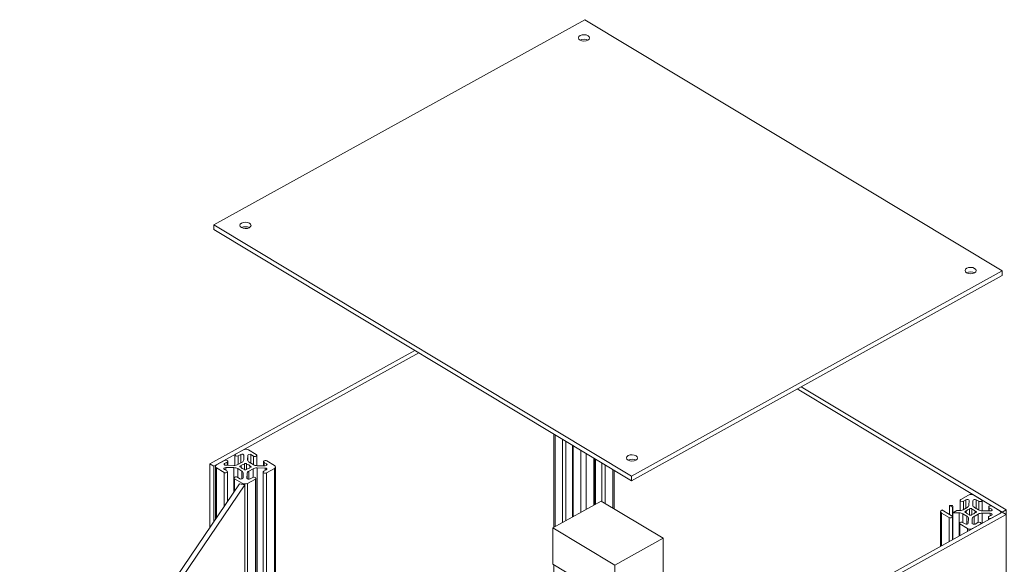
# Model space of a CAD drawing. Header units: inches. Extents: x 4 to 26.1, y 6.7 to 41.9.
# Drawn here: x 4 to 26.07, y 29.72 to 41.93 of the extents above; entities that cross this region are included whole.
import ezdxf

# ---------------------------------------------------------------- set-up
doc = ezdxf.new("R2010")
doc.units = ezdxf.units.IN
doc.header["$MEASUREMENT"] = 0
doc.layers.add('rails', color=7, linetype='Continuous', lineweight=35, true_color=0xd4d4d4)

# ---------------------------------------------------------------- blocks, each defined once
blk = doc.blocks.new('A$C382235AA')
at = {"color": 0, "linetype": 'Continuous', "lineweight": 0, "extrusion": (-4.89431e-17, 0.816497, 0.57735)}
for p, q in [((-9.182, 36.199), (-17.481, 31.603)), ((0.163, 30.574), (-9.182, 36.199)), ((-17.481, 31.603), (-8.136, 25.978)), ((-17.481, 31.501), (-17.481, 31.603)), ((-17.481, 31.501), (-8.136, 25.876)), ((-8.136, 25.978), (0.163, 30.574)), ((-8.136, 25.876), (0.163, 30.472)), ((0.163, 30.472), (0.163, 30.574)), ((-17.568, 26.252), (-12.981, 28.792)), ((-12.894, 28.74), (-17.481, 26.2)), ((0.163, 25.171), (-4.424, 27.932)), ((-4.333, 27.982), (0.253, 25.221)), ((-9.869, 24.835), (-9.869, 26.919)), ((-9.846, 24.848), (-9.846, 26.905)), ((-9.676, 24.942), (-9.676, 26.803)), ((-9.601, 24.984), (-9.601, 26.758)), ((-16.996, 26.468), (-16.819, 26.566)), ((-16.702, 26.565), (-16.532, 26.463)), ((-9.457, 25.064), (-9.457, 26.671)), ((-9.451, 25.067), (-9.451, 26.667)), ((-9.438, 25.074), (-9.438, 26.66)), ((-9.269, 25.168), (-9.269, 26.558)), ((-17.421, 26.233), (-17.244, 26.331)), ((-17.184, 26.295), (-17.241, 26.263)), ((-17.184, 26.221), (-17.184, 26.295)), ((-17.17, 26.221), (-17.17, 26.313)), ((-17.01, 26.221), (-17.01, 26.45)), ((-16.944, 26.24), (-16.851, 26.291)), ((-16.879, 26.464), (-16.936, 26.432)), ((-16.936, 26.244), (-16.936, 26.432)), ((-16.879, 26.276), (-16.879, 26.464)), ((-16.812, 26.342), (-16.808, 26.446)), ((-16.721, 26.445), (-16.725, 26.341)), ((-16.725, 26.341), (-16.725, 26.338)), ((-16.721, 26.322), (-16.721, 26.445)), ((-16.69, 26.289), (-16.601, 26.236)), ((-16.595, 26.428), (-16.65, 26.461)), ((-16.65, 26.461), (-16.65, 26.265)), ((-16.595, 26.232), (-16.595, 26.428)), ((-16.52, 26.214), (-16.52, 26.445)), ((-16.369, 26.212), (-16.369, 26.302)), ((-16.302, 26.252), (-16.357, 26.285)), ((-16.357, 26.211), (-16.357, 26.285)), ((-16.294, 26.32), (-16.125, 26.217)), ((-9.151, 25.233), (-9.151, 26.487)), ((-8.974, 25.331), (-8.974, 26.38)), ((-8.961, 25.338), (-8.961, 26.372)), ((-8.938, 26.358), (-8.938, 25.351)), ((-8.8, 25.416), (-8.8, 26.276)), ((-8.8, 25.416), (-8.8, 26.276)), ((-17.568, 26.252), (-17.481, 26.2)), ((-17.568, 24.833), (-17.568, 26.252)), ((-17.481, 26.2), (-17.481, 24.96)), ((-17.447, 25.011), (-17.447, 26.198)), ((-17.254, 26.063), (-17.424, 26.165)), ((-17.424, 25.045), (-17.424, 26.165)), ((-17.254, 25.296), (-17.254, 26.063)), ((-17.246, 26.131), (-17.191, 26.098)), ((-17.241, 26.263), (-17.241, 26.228)), ((-17.035, 26.169), (-17.215, 26.172)), ((-17.215, 26.172), (-17.215, 26.112)), ((-17.213, 26.222), (-17.033, 26.22)), ((-17.179, 25.406), (-17.179, 26.08)), ((-17.035, 25.619), (-17.035, 26.169)), ((-16.858, 26.093), (-16.947, 26.147)), ((-16.947, 26.147), (-16.947, 25.951)), ((-16.873, 26.207), (-16.873, 26.176)), ((-16.858, 25.915), (-16.858, 26.093)), ((-16.801, 26.134), (-16.801, 26.13)), ((-16.797, 26.249), (-16.797, 26.124)), ((-16.751, 26.134), (-16.751, 26.131)), ((-16.747, 26.248), (-16.747, 26.134)), ((-16.604, 26.143), (-16.698, 26.091)), ((-16.698, 26.091), (-16.698, 25.912)), ((-16.674, 26.204), (-16.674, 26.176)), ((-16.604, 25.954), (-16.604, 26.143)), ((-16.335, 26.161), (-16.515, 26.163)), ((-16.515, 26.163), (-16.515, 11.646)), ((-16.513, 26.213), (-16.333, 26.211)), ((-16.378, 11.722), (-16.378, 26.07)), ((-16.364, 26.088), (-16.307, 26.12)), ((-16.335, 26.104), (-16.335, 26.161)), ((-16.127, 26.15), (-16.304, 26.052)), ((-16.302, 26.219), (-16.302, 26.252)), ((-16.127, 11.861), (-16.127, 26.15)), ((-16.101, 11.896), (-16.101, 26.184)), ((-8.726, 25.372), (-8.726, 26.231)), ((-8.549, 25.265), (-8.549, 26.125)), ((-8.524, 25.25), (-8.524, 26.109)), ((-17.028, 25.628), (-17.028, 25.937)), ((-16.846, 25.818), (-17.016, 25.92)), ((-17.016, 25.646), (-17.016, 25.92)), ((-16.953, 25.955), (-16.899, 25.922)), ((-16.827, 25.938), (-16.823, 26.042)), ((-16.736, 26.041), (-16.74, 25.937)), ((-16.74, 25.937), (-16.74, 25.936)), ((-16.736, 25.926), (-16.736, 26.041)), ((-16.552, 25.914), (-16.729, 25.816)), ((-16.669, 25.919), (-16.612, 25.951)), ((-16.552, 11.626), (-16.552, 25.914)), ((-16.538, 11.633), (-16.538, 25.933)), ((-16.304, 11.763), (-16.304, 26.052)), ((-8.136, 25.876), (-8.136, 25.978)), ((-21.826, 18.551), (-16.905, 25.81)), ((-16.789, 25.783), (-21.709, 18.525)), ((-16.789, 25.783), (-16.905, 25.81)), ((-16.846, 25.796), (-16.846, 25.818)), ((-16.789, 11.086), (-16.789, 25.783)), ((-16.729, 11.528), (-16.729, 25.816)), ((-9.892, 24.822), (-8.81, 25.422)), ((-8.81, 25.422), (-7.425, 24.589)), ((-0.779, 25.209), (-0.779, 25.438)), ((-0.766, 25.456), (-0.589, 25.554)), ((-0.649, 25.452), (-0.706, 25.42)), ((-0.706, 25.232), (-0.706, 25.42)), ((-0.649, 25.264), (-0.649, 25.452)), ((-0.582, 25.33), (-0.578, 25.434)), ((-0.491, 25.433), (-0.495, 25.329)), ((-0.491, 25.31), (-0.491, 25.433)), ((-0.471, 25.553), (-0.302, 25.451)), ((-0.364, 25.416), (-0.419, 25.449)), ((-0.419, 25.449), (-0.419, 25.253)), ((-0.364, 25.22), (-0.364, 25.416)), ((-0.289, 25.201), (-0.289, 25.433)), ((-7.472, 20.942), (0.163, 25.171)), ((-1.216, 24.407), (-1.216, 25.186)), ((-1.191, 25.221), (-1.018, 25.117)), ((-0.953, 25.283), (-1.014, 25.319)), ((-1.014, 25.319), (-1.014, 25.118)), ((-0.953, 25.08), (-0.953, 25.283)), ((-0.942, 25.159), (-0.853, 25.208)), ((-0.94, 25.16), (-0.94, 25.301)), ((-0.853, 25.208), (-0.802, 25.208)), ((-0.713, 25.228), (-0.62, 25.279)), ((-0.643, 25.195), (-0.643, 25.164)), ((-0.566, 25.237), (-0.566, 25.112)), ((-0.517, 25.236), (-0.517, 25.122)), ((-0.495, 25.329), (-0.495, 25.326)), ((-0.46, 25.277), (-0.371, 25.224)), ((-0.444, 25.192), (-0.444, 25.164)), ((-0.283, 25.201), (-0.103, 25.199)), ((-0.139, 25.2), (-0.139, 25.29)), ((-0.072, 25.24), (-0.127, 25.273)), ((-0.127, 25.199), (-0.127, 25.273)), ((-0.072, 25.207), (-0.072, 25.24)), ((-0.064, 25.308), (0.106, 25.205)), ((0.129, 25.152), (0.129, 25.172)), ((0.163, 25.171), (0.253, 25.221)), ((0.163, 25.171), (0.25, 25.119)), ((0.253, 25.221), (0.253, 10.524)), ((0.25, 25.119), (-8.05, 20.523)), ((-1.023, 25.051), (-1.193, 25.153)), ((-1.193, 24.42), (-1.193, 25.153)), ((-1.023, 24.514), (-1.023, 25.051)), ((-1.018, 25.117), (-1.015, 25.118)), ((-1.015, 25.118), (-0.96, 25.086)), ((-0.948, 24.555), (-0.948, 25.068)), ((-0.804, 25.157), (-0.942, 25.159)), ((-0.942, 25.159), (-0.942, 24.559)), ((-0.804, 24.635), (-0.804, 25.157)), ((-0.627, 25.081), (-0.717, 25.135)), ((-0.717, 25.135), (-0.717, 24.939)), ((-0.627, 24.903), (-0.627, 25.081)), ((-0.596, 24.926), (-0.593, 25.03)), ((-0.571, 25.122), (-0.571, 25.118)), ((-0.521, 25.122), (-0.521, 25.119)), ((-0.506, 25.029), (-0.509, 24.925)), ((-0.506, 24.914), (-0.506, 25.029)), ((-0.374, 25.131), (-0.467, 25.079)), ((-0.467, 25.079), (-0.467, 24.9)), ((-0.374, 24.942), (-0.374, 25.131)), ((-0.105, 25.149), (-0.285, 25.151)), ((-0.285, 25.151), (-0.285, 24.923)), ((-0.147, 24.999), (-0.147, 25.058)), ((-0.134, 25.076), (-0.077, 25.107)), ((-0.105, 25.092), (-0.105, 25.149)), ((0.103, 25.138), (-0.074, 25.04)), ((0.25, 10.422), (0.25, 25.119)), ((-9.892, 24.822), (-9.892, 24.006)), ((-8.508, 23.989), (-9.892, 24.822)), ((-0.798, 24.639), (-0.798, 24.925)), ((-0.616, 24.806), (-0.786, 24.908)), ((-0.786, 24.645), (-0.786, 24.908)), ((-0.723, 24.943), (-0.668, 24.91)), ((-0.616, 24.739), (-0.616, 24.806)), ((-0.509, 24.925), (-0.509, 24.924)), ((-0.321, 24.902), (-0.499, 24.804)), ((-0.439, 24.907), (-0.382, 24.939)), ((-0.308, 24.91), (-0.308, 24.921)), ((-7.425, 24.589), (-8.508, 23.989)), ((-7.425, 24.589), (-7.425, 23.772)), ((-8.508, 23.173), (-9.892, 24.006)), ((-9.869, 16.087), (-9.869, 23.992)), ((-8.508, 23.989), (-8.508, 23.173))]:
    blk.add_line(p, q, dxfattribs=at)
at = {"color": 0, "linetype": 'Continuous', "lineweight": 0, "extrusion": (6.14614e-17, 1.66533e-16, -1)}
for centre, major_axis, start_param, end_param in [((-9.196, 35.791), (0.125, 0), -5.476943, 0.806242), ((-16.774, 31.594), (-0.125, 0), -5.476943, 0.806242), ((-0.544, 30.582), (0.125, 0), -5.476943, 0.806242), ((-8.121, 26.386), (-0.125, 0), -5.476943, 0.806242), ((-8.121, 26.284), (0.125, 0), -2.33535, -0.785398)]:
    blk.add_ellipse(centre, major_axis=major_axis, ratio=0.57735, start_param=start_param, end_param=end_param, dxfattribs=at)
at = {"color": 0, "linetype": 'Continuous', "lineweight": 0, "extrusion": (1.00948e-16, 1.66533e-16, -1)}
blk.add_ellipse((-9.196, 35.689), major_axis=(0.125, 0), ratio=0.57735, start_param=-2.356194, end_param=-0.785398, dxfattribs=at)
at = {"color": 0, "linetype": 'Continuous', "lineweight": 0, "extrusion": (6.03108e-17, -1.08013e-29, -1)}
blk.add_ellipse((-16.774, 31.492), major_axis=(0.125, 0), ratio=0.57735, start_param=-2.356194, end_param=-2.33535, dxfattribs=at)
at = {"color": 0, "linetype": 'Continuous', "lineweight": 0, "extrusion": (8.49231e-17, 2.22045e-16, -1)}
blk.add_ellipse((-16.774, 31.492), major_axis=(0.125, 0), ratio=0.57735, start_param=-2.33535, end_param=-0.785398, dxfattribs=at)
at = {"color": 0, "linetype": 'Continuous', "lineweight": 0, "extrusion": (-1.98126e-17, -1.66533e-16, -1)}
blk.add_ellipse((-0.544, 30.48), major_axis=(0.125, 0), ratio=0.57735, start_param=-2.356194, end_param=-0.785398, dxfattribs=at)
at = {"color": 0, "linetype": 'Continuous', "lineweight": 0, "extrusion": (8.40583e-17, 1.66533e-16, -1)}
blk.add_ellipse((-16.762, 26.532), major_axis=(0.083, 0), ratio=0.57735, start_param=-2.33535, end_param=-0.764554, dxfattribs=at)
at = {"color": 0, "linetype": 'Continuous', "lineweight": 0, "extrusion": (4.75433e-18, 1.11022e-16, -1)}
blk.add_ellipse((-17.214, 26.313), major_axis=(0.0435, 0), ratio=0.57735, start_param=-2.33535, end_param=0.806243, dxfattribs=at)
at = {"color": 0, "linetype": 'Continuous', "lineweight": 0, "extrusion": (1.83151e-17, -3.27912e-30, -1)}
blk.add_ellipse((-16.966, 26.45), major_axis=(-0.0435, 0), ratio=0.57735, start_param=-2.33535, end_param=0.806242, dxfattribs=at)
at = {"color": 0, "linetype": 'Continuous', "lineweight": 0}
for centre, major_axis, start_param, end_param in [((-16.85, 26.446), (0.0417, 0), -0.020844, 2.33535), ((-16.937, 26.343), (0.125, 0), -0.806242, -0.020844), ((-16.6, 26.339), (-0.125, 0), -0.020844, 0.764554), ((-16.68, 26.444), (-0.0417, 0), -2.377039, -0.020844), ((-17.216, 26.147), (-0.0417, 0), -1.591641, 0.764554), ((-17.212, 26.246), (-0.0417, 0), -0.806242, 1.549952), ((-17.037, 26.097), (-0.125, 0), -2.377039, -1.591641), ((-17.03, 26.292), (0.125, 0), -1.591641, -0.806242), ((-16.877, 26.193), (-0.025, 0), -1.713896, 1.672208), ((-16.774, 26.191), (-0.102, 0), 0.223667, 1.305441), ((-16.774, 26.191), (-0.102, 0), -1.347129, -0.265355), ((-16.948, 26.043), (0.125, 0), -0.020844, 0.764554), ((-16.776, 26.132), (-0.025, 0), -0.1431, 3.243004), ((-16.772, 26.251), (0.025, 0), -0.1431, 3.243004), ((-16.774, 26.191), (0.102, 0), -1.347129, -0.265355), ((-16.774, 26.191), (0.102, 0), 0.223667, 1.305441), ((-16.611, 26.039), (-0.125, 0), -0.806242, -0.020844), ((-16.672, 26.19), (0.025, 0), -1.713896, 1.672208), ((-16.518, 26.091), (-0.125, 0), -1.591641, -0.806242), ((-16.511, 26.286), (0.125, 0), -2.377039, -1.591641), ((-16.336, 26.137), (0.0417, 0), -0.806242, 1.549952), ((-16.332, 26.235), (0.0417, 0), -1.591641, 0.764554), ((-16.868, 25.938), (0.0417, 0), -2.377039, -0.020844), ((-16.698, 25.936), (-0.0417, 0), -0.020844, 2.33535), ((-0.62, 25.434), (0.0417, 0), -0.020844, 2.33535), ((-0.449, 25.432), (-0.0417, 0), -2.377039, -0.020844), ((-0.8, 25.28), (0.125, 0), -1.591641, -0.806242), ((-0.646, 25.181), (-0.025, 0), -1.713896, 1.672208), ((-0.544, 25.179), (-0.102, 0), -1.347129, -0.265355), ((-0.707, 25.331), (0.125, 0), -0.806242, -0.020844), ((-0.542, 25.239), (0.025, 0), -0.1431, 3.243004), ((-0.544, 25.179), (0.102, 0), 0.223667, 1.305441), ((-0.37, 25.327), (-0.125, 0), -0.020844, 0.764554), ((-0.441, 25.178), (0.025, 0), -1.713896, 1.672208), ((-0.28, 25.273), (0.125, 0), -2.377039, -1.591641), ((-0.102, 25.223), (0.0417, 0), -1.591641, 0.764554), ((-0.807, 25.085), (-0.125, 0), -2.377039, -1.591641), ((-0.544, 25.179), (-0.102, 0), 0.223667, 1.305441), ((-0.718, 25.031), (0.125, 0), -0.020844, 0.764554), ((-0.546, 25.12), (-0.025, 0), -0.1431, 3.243004), ((-0.544, 25.179), (0.102, 0), -1.347129, -0.265355), ((-0.381, 25.027), (-0.125, 0), -0.806242, -0.020844), ((-0.287, 25.079), (-0.125, 0), -1.591641, -0.806242), ((-0.106, 25.125), (0.0417, 0), -0.806242, 1.549952), ((-0.638, 24.926), (0.0417, 0), -2.377039, -0.020844), ((-0.468, 24.924), (-0.0417, 0), -0.020844, 2.33535)]:
    blk.add_ellipse(centre, major_axis=major_axis, ratio=0.57735, start_param=start_param, end_param=end_param, dxfattribs=at)
at = {"color": 0, "linetype": 'Continuous', "lineweight": 0, "extrusion": (6.90719e-17, 2.22045e-16, -1)}
blk.add_ellipse((-16.563, 26.445), major_axis=(0.0435, 0), ratio=0.57735, start_param=-0.764554, end_param=2.377039, dxfattribs=at)
at = {"color": 0, "linetype": 'Continuous', "lineweight": 0, "extrusion": (0, 0, -1)}
blk.add_ellipse((-16.326, 26.302), major_axis=(-0.0435, 0), ratio=0.57735, start_param=-0.764554, end_param=2.377039, dxfattribs=at)
at = {"color": 0, "linetype": 'Continuous', "lineweight": 0, "extrusion": (6.03109e-17, -5.55112e-17, -1)}
blk.add_ellipse((-8.121, 26.284), major_axis=(0.125, 0), ratio=0.57735, start_param=-2.356194, end_param=-2.33535, dxfattribs=at)
at = {"color": 0, "linetype": 'Continuous', "lineweight": 0, "extrusion": (7.96447e-17, -5.55112e-17, -1)}
for centre, major_axis in [((-17.364, 26.198), (-0.083, 0)), ((-16.184, 26.184), (0.083, 0))]:
    blk.add_ellipse(centre, major_axis=major_axis, ratio=0.57735, start_param=-0.764554, end_param=0.806242, dxfattribs=at)
at = {"color": 0, "linetype": 'Continuous', "lineweight": 0, "extrusion": (-2.3024e-17, 5.55112e-17, -1)}
blk.add_ellipse((-17.222, 26.08), major_axis=(0.0435, 0), ratio=0.57735, start_param=-0.764554, end_param=2.377039, dxfattribs=at)
at = {"color": 0, "linetype": 'Continuous', "lineweight": 0, "extrusion": (-1.00745e-17, 2.22045e-16, -1)}
blk.add_ellipse((-16.334, 26.07), major_axis=(-0.0435, 0), ratio=0.57735, start_param=-2.33535, end_param=0.806243, dxfattribs=at)
at = {"color": 0, "linetype": 'Continuous', "lineweight": 0, "extrusion": (1.5707e-16, 2.22045e-16, -1)}
for centre, major_axis in [((-16.985, 25.937), (-0.0435, 0)), ((-0.333, 25.433), (0.0435, 0)), ((-0.754, 24.925), (-0.0435, 0))]:
    blk.add_ellipse(centre, major_axis=major_axis, ratio=0.57735, start_param=-0.764554, end_param=2.377039, dxfattribs=at)
at = {"color": 0, "linetype": 'Continuous', "lineweight": 0, "extrusion": (7.38263e-17, 1.66533e-16, -1)}
blk.add_ellipse((-16.582, 25.933), major_axis=(0.0435, 0), ratio=0.57735, start_param=-2.33535, end_param=0.806242, dxfattribs=at)
at = {"color": 0, "linetype": 'Continuous', "lineweight": 0, "extrusion": (1.16576e-17, 5.55112e-17, -1)}
blk.add_ellipse((-16.786, 25.851), major_axis=(-0.083, 0), ratio=0.57735, start_param=-2.33535, end_param=-0.764554, dxfattribs=at)
at = {"color": 0, "linetype": 'Continuous', "lineweight": 0, "extrusion": (-2.77328e-17, 4.97604e-30, -1)}
blk.add_ellipse((-0.736, 25.438), major_axis=(-0.0435, 0), ratio=0.57735, start_param=-2.33535, end_param=0.806242, dxfattribs=at)
at = {"color": 0, "linetype": 'Continuous', "lineweight": 0, "extrusion": (2.85471e-17, 5.55112e-17, -1)}
for centre, major_axis in [((-0.531, 25.52), (0.083, 0)), ((-0.556, 24.839), (-0.083, 0))]:
    blk.add_ellipse(centre, major_axis=major_axis, ratio=0.57735, start_param=-2.33535, end_param=-0.764554, dxfattribs=at)
at = {"color": 0, "linetype": 'Continuous', "lineweight": 0, "extrusion": (-3.13776e-17, 1.66533e-16, -1)}
for centre, major_axis in [((-1.133, 25.186), (-0.083, 0)), ((0.046, 25.172), (0.083, 0))]:
    blk.add_ellipse(centre, major_axis=major_axis, ratio=0.57735, start_param=-0.764554, end_param=0.806242, dxfattribs=at)
at = {"color": 0, "linetype": 'Continuous', "lineweight": 0, "extrusion": (5.48999e-17, 2.22045e-16, -1)}
blk.add_ellipse((-0.983, 25.301), major_axis=(0.0435, 0), ratio=0.57735, start_param=-2.33535, end_param=0.806243, dxfattribs=at)
at = {"color": 0, "linetype": 'Continuous', "lineweight": 0, "extrusion": (-5.55112e-17, 5.55112e-17, -1)}
blk.add_ellipse((-0.096, 25.29), major_axis=(-0.0435, 0), ratio=0.57735, start_param=-0.764554, end_param=2.377039, dxfattribs=at)
at = {"color": 0, "linetype": 'Continuous', "lineweight": 0, "extrusion": (4.6048e-17, -5.55112e-17, -1)}
blk.add_ellipse((-0.992, 25.068), major_axis=(0.0435, 0), ratio=0.57735, start_param=-0.764554, end_param=2.377039, dxfattribs=at)
at = {"color": 0, "linetype": 'Continuous', "lineweight": 0, "extrusion": (1.19874e-16, 1.11022e-16, -1)}
blk.add_ellipse((-0.104, 25.058), major_axis=(-0.0435, 0), ratio=0.57735, start_param=-2.33535, end_param=0.806243, dxfattribs=at)
at = {"color": 0, "linetype": 'Continuous', "lineweight": 0, "extrusion": (4.13391e-17, -7.40819e-30, -1)}
blk.add_ellipse((-0.351, 24.921), major_axis=(0.0435, 0), ratio=0.57735, start_param=-2.33535, end_param=0.806242, dxfattribs=at)

msp = doc.modelspace()

# ---------------------------------------------------------------- block references
at = {"layer": 'rails'}
msp.add_blockref('A$C382235AA', (25.821, 5.735), dxfattribs=at)

doc.saveas('drawing.dxf')
